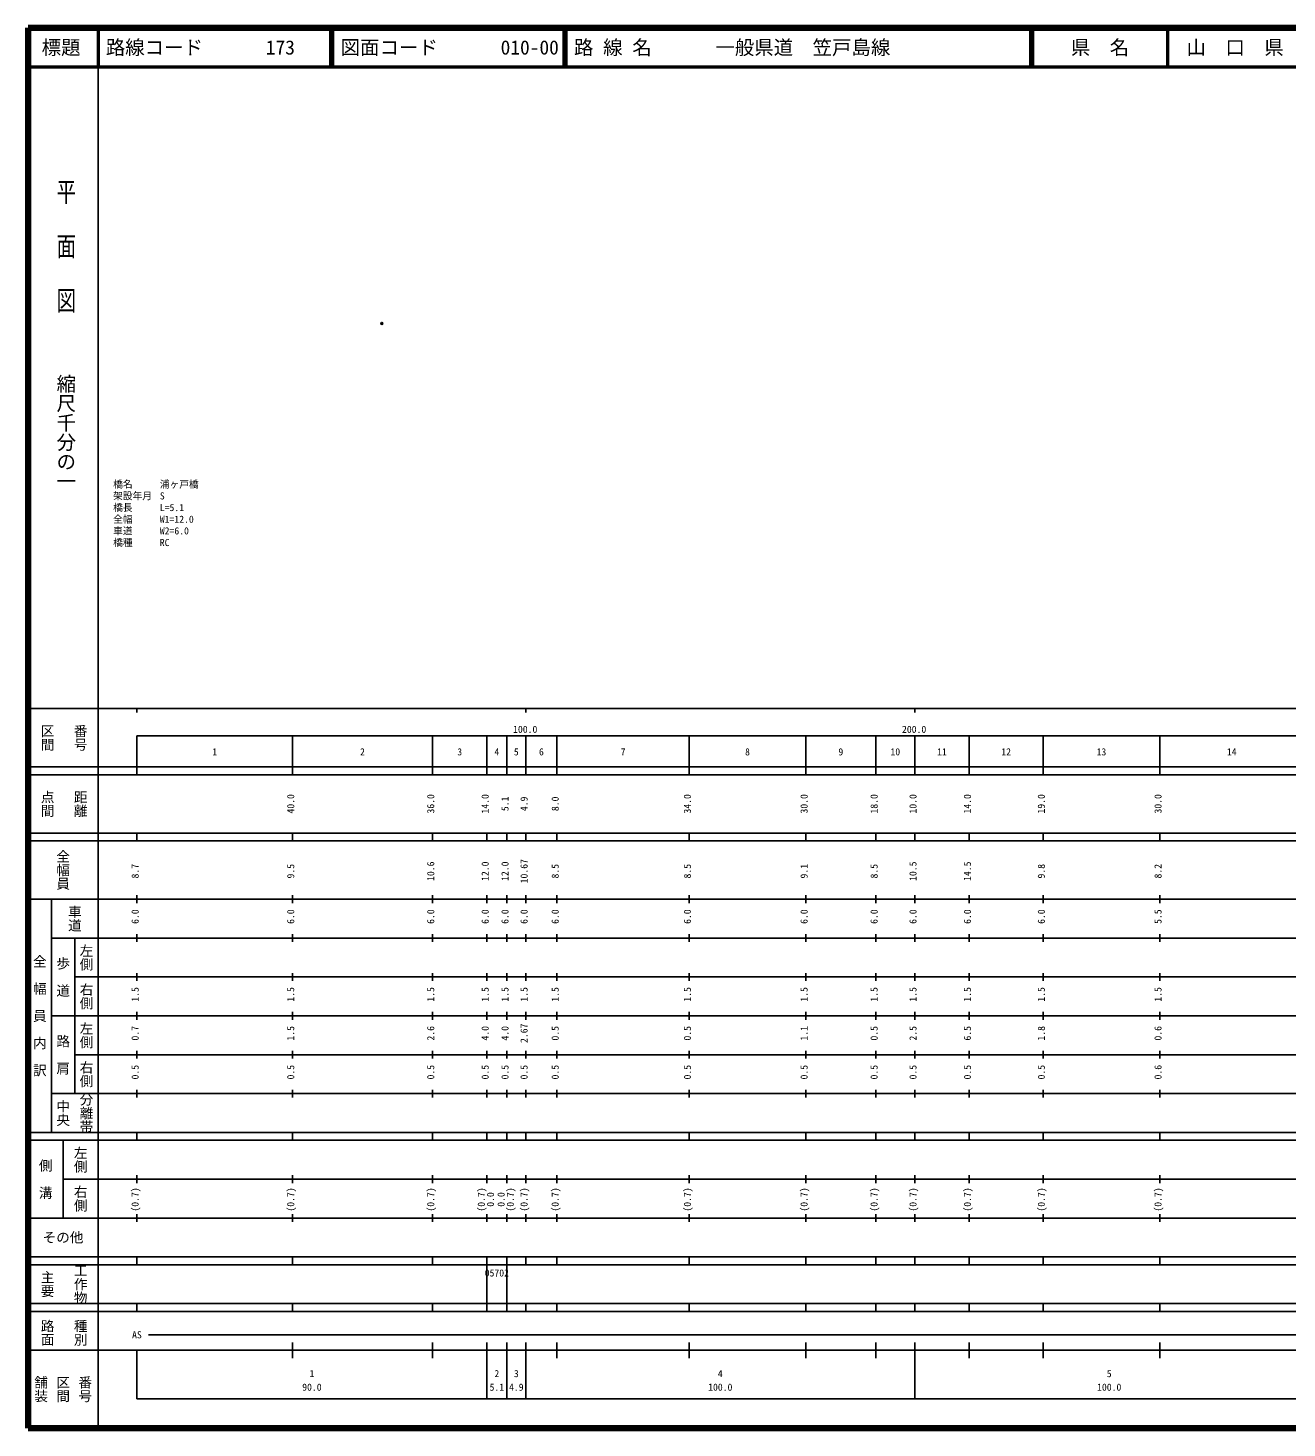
# Model space of a CAD drawing. Units: millimetres on the paper, with parts at other scales. Extents: x 40 to 680, y 20 to 380.
# Drawn here: x 40 to 363.7, y 20 to 380 of the extents above; entities that cross this region are included whole.
import ezdxf
from ezdxf.enums import TextEntityAlignment as Align

# ---------------------------------------------------------------- set-up
doc = ezdxf.new("R2010")
doc.units = ezdxf.units.MM
doc.header["$PDMODE"] = 32
doc.header["$PDSIZE"] = 0.5
for name, color, linetype in [('M-OTRS', 6, 'Continuous'), ('M-STR-HTXT', 7, 'Continuous'), ('M-TTL-TXT', 7, 'Continuous')]:
    doc.layers.add(name, color=color, linetype=linetype)
for name, color, linetype, lineweight in [('M-TTL', 2, 'Continuous', 140), ('M-TTL-BAND', 7, 'Continuous', 25), ('M-TTL-LINE', 7, 'Continuous', 50)]:
    doc.layers.add(name, color=color, linetype=linetype, lineweight=lineweight)
doc.styles.add('@ＭＳ ゴシック', font='')
doc.styles.add('ＭＳ ゴシック', font='')
doc.styles.get('@ＭＳ ゴシック').set_extended_font_data('@MS Gothic')
doc.styles.get('ＭＳ ゴシック').set_extended_font_data('MS Gothic')

msp = doc.modelspace()

# ---------------------------------------------------------------- linework, layer by layer
at = {"layer": 'M-OTRS'}
msp.add_point((130.975, 304.033), dxfattribs=at)
at = {"layer": 'M-TTL'}
for p, q in [((40, 380), (40, 20)), ((680, 380), (40, 380)), ((40, 20), (680, 20))]:
    msp.add_line(p, q, dxfattribs=at)
at = {"layer": 'M-TTL-BAND'}
for p, q in [((58, 370), (58, 20)), ((40, 205), (579, 205)), ((68, 205), (68, 204)), ((168, 205), (168, 204)), ((268, 205), (268, 204)), ((68, 198), (579, 198)), ((68, 198), (68, 188)), ((108, 188), (108, 198)), ((144, 188), (144, 198)), ((158, 188), (158, 198)), ((163.1, 188), (163.1, 198)), ((168, 188), (168, 198)), ((176, 188), (176, 198)), ((210, 188), (210, 198)), ((240, 188), (240, 198)), ((258, 188), (258, 198)), ((268, 188), (268, 198)), ((282, 188), (282, 198)), ((301, 188), (301, 198)), ((331, 188), (331, 198)), ((40, 190), (579, 190)), ((40, 188), (579, 188)), ((40, 173), (579, 173)), ((68, 171), (68, 173)), ((108, 171), (108, 173)), ((144, 171), (144, 173)), ((158, 171), (158, 173)), ((163.1, 171), (163.1, 173)), ((168, 171), (168, 173)), ((176, 171), (176, 173)), ((210, 171), (210, 173)), ((240, 171), (240, 173)), ((258, 171), (258, 173)), ((268, 171), (268, 173)), ((282, 171), (282, 173)), ((301, 171), (301, 173)), ((331, 171), (331, 173)), ((40, 171), (579, 171)), ((40, 156), (579, 156)), ((46, 96), (46, 156)), ((68, 155), (68, 157)), ((108, 155), (108, 157)), ((144, 155), (144, 157)), ((158, 155), (158, 157)), ((163.1, 155), (163.1, 157)), ((168, 155), (168, 157)), ((176, 155), (176, 157)), ((210, 155), (210, 157)), ((240, 155), (240, 157)), ((258, 155), (258, 157)), ((268, 155), (268, 157)), ((282, 155), (282, 157)), ((301, 155), (301, 157)), ((331, 155), (331, 157)), ((46, 146), (579, 146)), ((52, 146), (52, 106)), ((68, 145), (68, 147)), ((108, 145), (108, 147)), ((144, 145), (144, 147)), ((158, 145), (158, 147)), ((163.1, 145), (163.1, 147)), ((168, 145), (168, 147)), ((176, 145), (176, 147)), ((210, 145), (210, 147)), ((240, 145), (240, 147)), ((258, 145), (258, 147)), ((268, 145), (268, 147)), ((282, 145), (282, 147)), ((301, 145), (301, 147)), ((331, 145), (331, 147)), ((68, 135), (68, 137)), ((108, 135), (108, 137)), ((144, 135), (144, 137)), ((158, 135), (158, 137)), ((163.1, 135), (163.1, 137)), ((168, 135), (168, 137)), ((176, 135), (176, 137)), ((210, 135), (210, 137)), ((240, 135), (240, 137)), ((258, 135), (258, 137)), ((268, 135), (268, 137)), ((282, 135), (282, 137)), ((301, 135), (301, 137)), ((331, 135), (331, 137)), ((52, 136), (579, 136)), ((46, 126), (579, 126)), ((68, 125), (68, 127)), ((108, 125), (108, 127)), ((144, 125), (144, 127)), ((158, 125), (158, 127)), ((163.1, 125), (163.1, 127)), ((168, 125), (168, 127)), ((176, 125), (176, 127)), ((210, 125), (210, 127)), ((240, 125), (240, 127)), ((258, 125), (258, 127)), ((268, 125), (268, 127)), ((282, 125), (282, 127)), ((301, 125), (301, 127)), ((331, 125), (331, 127)), ((52, 116), (579, 116)), ((68, 115), (68, 117)), ((108, 115), (108, 117)), ((144, 115), (144, 117)), ((158, 115), (158, 117)), ((163.1, 115), (163.1, 117)), ((168, 115), (168, 117)), ((176, 115), (176, 117)), ((210, 115), (210, 117)), ((240, 115), (240, 117)), ((258, 115), (258, 117)), ((268, 115), (268, 117)), ((282, 115), (282, 117)), ((301, 115), (301, 117)), ((331, 115), (331, 117)), ((46, 106), (579, 106)), ((68, 105), (68, 107)), ((108, 105), (108, 107)), ((144, 105), (144, 107)), ((158, 105), (158, 107)), ((163.1, 105), (163.1, 107)), ((168, 105), (168, 107)), ((176, 105), (176, 107)), ((210, 105), (210, 107)), ((240, 105), (240, 107)), ((258, 105), (258, 107)), ((268, 105), (268, 107)), ((282, 105), (282, 107)), ((301, 105), (301, 107)), ((331, 105), (331, 107)), ((40, 96), (579, 96)), ((40, 94), (579, 94)), ((49, 94), (49, 74)), ((68, 94), (68, 96)), ((108, 94), (108, 96)), ((144, 94), (144, 96)), ((158, 94), (158, 96)), ((163.1, 94), (163.1, 96)), ((168, 94), (168, 96)), ((176, 94), (176, 96)), ((210, 94), (210, 96)), ((240, 94), (240, 96)), ((258, 94), (258, 96)), ((268, 94), (268, 96)), ((282, 94), (282, 96)), ((301, 94), (301, 96)), ((331, 94), (331, 96)), ((49, 84), (579, 84)), ((68, 83), (68, 85)), ((108, 83), (108, 85)), ((144, 83), (144, 85)), ((158, 83), (158, 85)), ((163.1, 83), (163.1, 85)), ((168, 83), (168, 85)), ((176, 83), (176, 85)), ((210, 83), (210, 85)), ((240, 83), (240, 85)), ((258, 83), (258, 85)), ((268, 83), (268, 85)), ((282, 83), (282, 85)), ((301, 83), (301, 85)), ((331, 83), (331, 85)), ((40, 74), (579, 74)), ((68, 73), (68, 75)), ((108, 73), (108, 75)), ((144, 73), (144, 75)), ((158, 73), (158, 75)), ((163.1, 73), (163.1, 75)), ((168, 73), (168, 75)), ((176, 73), (176, 75)), ((210, 73), (210, 75)), ((240, 73), (240, 75)), ((258, 73), (258, 75)), ((268, 73), (268, 75)), ((282, 73), (282, 75)), ((301, 73), (301, 75)), ((331, 73), (331, 75)), ((40, 64), (579, 64)), ((40, 62), (579, 62)), ((68, 62), (68, 64)), ((108, 62), (108, 64)), ((144, 62), (144, 64)), ((158, 62), (158, 64)), ((158, 52), (158, 62)), ((163.1, 62), (163.1, 64)), ((163.1, 52), (163.1, 62)), ((168, 62), (168, 64)), ((176, 62), (176, 64)), ((210, 62), (210, 64)), ((240, 62), (240, 64)), ((258, 62), (258, 64)), ((268, 62), (268, 64)), ((282, 62), (282, 64)), ((301, 62), (301, 64)), ((331, 62), (331, 64)), ((40, 52), (579, 52)), ((68, 50), (68, 52)), ((108, 50), (108, 52)), ((144, 50), (144, 52)), ((158, 50), (158, 52)), ((163.1, 50), (163.1, 52)), ((168, 50), (168, 52)), ((176, 50), (176, 52)), ((210, 50), (210, 52)), ((240, 50), (240, 52)), ((258, 50), (258, 52)), ((268, 50), (268, 52)), ((282, 50), (282, 52)), ((301, 50), (301, 52)), ((331, 50), (331, 52)), ((40, 50), (579, 50)), ((71, 44), (515, 44)), ((40, 40), (579, 40)), ((68, 40), (68, 27.5)), ((108, 38), (108, 42)), ((144, 38), (144, 42)), ((158, 27.5), (158, 42)), ((163.1, 27.5), (163.1, 42)), ((168, 27.5), (168, 42)), ((176, 38), (176, 42)), ((210, 38), (210, 42)), ((240, 38), (240, 42)), ((258, 38), (258, 42)), ((268, 27.5), (268, 42)), ((282, 38), (282, 42)), ((301, 38), (301, 42)), ((331, 38), (331, 42)), ((68, 27.5), (579, 27.5))]:
    msp.add_line(p, q, dxfattribs=at)
at = {"layer": 'M-TTL-LINE'}
for p, q in [((58, 380), (58, 370)), ((117.75, 380), (117.75, 370)), ((118.25, 380), (118.25, 370)), ((177.75, 380), (177.75, 370)), ((178.25, 380), (178.25, 370)), ((297.75, 380), (297.75, 370)), ((298.25, 380), (298.25, 370)), ((333, 380), (333, 370)), ((40, 370), (680, 370))]:
    msp.add_line(p, q, dxfattribs=at)

# ---------------------------------------------------------------- texts
at = {"layer": 'M-STR-HTXT', "style": 'ＭＳ ゴシック'}
for s, p in [('橋名', (61.891, 261.225)), ('浦ヶ戸橋', (73.891, 261.225)), ('架設年月', (61.891, 258.225)), ('S', (73.891, 258.225)), ('橋長', (61.891, 255.225)), ('L=5.1', (73.891, 255.225)), ('全幅', (61.891, 252.225)), ('W1=12.0', (73.891, 252.225)), ('橋種', (61.891, 246.225)), ('車道', (61.891, 249.225)), ('W2=6.0', (73.891, 249.225)), ('RC', (73.891, 246.225))]:
    msp.add_text(s, height=1.833, dxfattribs=at).set_placement(p, align=Align.BOTTOM_LEFT)
at = {"layer": 'M-TTL-BAND', "style": '@ＭＳ ゴシック', "width": 1.4}
msp.add_text('平  面  図', height=3.666, rotation=270, dxfattribs=at).set_placement((49.777, 306.475), align=Align.MIDDLE_RIGHT)
at = {"layer": 'M-TTL-BAND', "style": '@ＭＳ ゴシック'}
msp.add_text('縮尺千分の一', height=3.666, rotation=270, dxfattribs=at).set_placement((49.777, 261.03), align=Align.MIDDLE_RIGHT)
for s, p in [('区間', (45, 197.5)), ('番号', (53.5, 197.5)), ('点間', (45, 180.5)), ('距離', (53.5, 180.5)), ('全幅員', (49, 163.5)), ('車道', (52, 151)), ('左側', (55, 141)), ('全\u3000幅\u3000員\u3000内\u3000訳', (43, 126)), ('歩\u3000道', (49, 136)), ('右側', (55, 131)), ('左側', (55, 121)), ('路\u3000肩', (49, 116)), ('右側', (55, 111)), ('分離帯', (55, 101)), ('中央', (49, 101)), ('左側', (53.5, 89)), ('側\u3000溝', (44.5, 84)), ('右側', (53.5, 79)), ('工作物', (53.5, 57)), ('主要', (45, 57)), ('路面', (45, 44.5)), ('種別', (53.5, 44.5)), ('舗装', (43.333, 30)), ('区間', (49, 30)), ('番号', (54.667, 30))]:
    msp.add_text(s, height=2.566, rotation=270, dxfattribs=at).set_placement(p, align=Align.MIDDLE_CENTER)
at = {"layer": 'M-TTL-BAND', "style": 'ＭＳ ゴシック'}
for s, p in [('100.0', (167.844, 198.195)), ('200.0', (267.844, 198.195)), ('1', (88, 192.405)), ('2', (126, 192.405)), ('3', (151, 192.405)), ('4', (160.55, 192.405)), ('5', (165.55, 192.405)), ('6', (172, 192.405)), ('7', (193, 192.405)), ('8', (225, 192.405)), ('9', (249, 192.405)), ('10', (263, 192.405)), ('11', (275, 192.405)), ('12', (291.5, 192.405)), ('13', (316, 192.405)), ('14', (349.5, 192.405)), ('AS', (68, 42.5)), ('1', (113, 32.523)), ('2', (160.55, 32.523)), ('3', (165.55, 32.523)), ('4', (218, 32.523)), ('5', (318, 32.523)), ('90.0', (113, 29.033)), ('5.1', (160.55, 29.033)), ('4.9', (165.55, 29.033)), ('100.0', (218, 29.033)), ('100.0', (318, 29.033))]:
    msp.add_text(s, height=1.833, dxfattribs=at).set_placement(p, align=Align.BOTTOM_CENTER)
for s, p in [('40.0', (109, 180.5)), ('36.0', (145, 180.5)), ('14.0', (159, 180.5)), ('5.1', (164.1, 180.5)), ('4.9', (169, 180.5)), ('8.0', (177, 180.5)), ('34.0', (211, 180.5)), ('30.0', (241, 180.5)), ('18.0', (259, 180.5)), ('10.0', (269, 180.5)), ('14.0', (283, 180.5)), ('19.0', (302, 180.5)), ('30.0', (332, 180.5)), ('10.67', (169, 163.174)), ('8.7', (69, 163.174)), ('9.5', (109, 163.174)), ('10.6', (145, 163.174)), ('12.0', (159, 163.174)), ('12.0', (164.1, 163.174)), ('8.5', (177, 163.174)), ('8.5', (211, 163.174)), ('9.1', (241, 163.174)), ('8.5', (259, 163.174)), ('10.5', (269, 163.174)), ('14.5', (283, 163.174)), ('9.8', (302, 163.174)), ('8.2', (332, 163.174)), ('6.0', (69, 151.5)), ('6.0', (109, 151.5)), ('6.0', (145, 151.5)), ('6.0', (159, 151.5)), ('6.0', (164.1, 151.5)), ('6.0', (169, 151.5)), ('6.0', (177, 151.5)), ('6.0', (211, 151.5)), ('6.0', (241, 151.5)), ('6.0', (259, 151.5)), ('6.0', (269, 151.5)), ('6.0', (283, 151.5)), ('6.0', (302, 151.5)), ('5.5', (332, 151.5)), ('1.5', (69, 131.5)), ('1.5', (109, 131.5)), ('1.5', (145, 131.5)), ('1.5', (159, 131.5)), ('1.5', (164.1, 131.5)), ('1.5', (169, 131.5)), ('1.5', (177, 131.5)), ('1.5', (211, 131.5)), ('1.5', (241, 131.5)), ('1.5', (259, 131.5)), ('1.5', (269, 131.5)), ('1.5', (283, 131.5)), ('1.5', (302, 131.5)), ('1.5', (332, 131.5)), ('0.7', (69, 121.5)), ('1.5', (109, 121.5)), ('2.6', (145, 121.5)), ('4.0', (159, 121.5)), ('4.0', (164.1, 121.5)), ('2.67', (169, 121.5)), ('0.5', (177, 121.5)), ('0.5', (211, 121.5)), ('1.1', (241, 121.5)), ('0.5', (259, 121.5)), ('2.5', (269, 121.5)), ('6.5', (283, 121.5)), ('1.8', (302, 121.5)), ('0.6', (332, 121.5)), ('0.5', (69, 111.5)), ('0.5', (109, 111.5)), ('0.5', (145, 111.5)), ('0.5', (159, 111.5)), ('0.5', (164.1, 111.5)), ('0.5', (169, 111.5)), ('0.5', (177, 111.5)), ('0.5', (211, 111.5)), ('0.5', (241, 111.5)), ('0.5', (259, 111.5)), ('0.5', (269, 111.5)), ('0.5', (283, 111.5)), ('0.5', (302, 111.5)), ('0.6', (332, 111.5)), ('(0.7)', (69, 78.764)), ('(0.7)', (109, 78.764)), ('(0.7)', (145, 78.764)), ('(0.7)', (158, 78.764)), ('0.0', (160.37, 78.764)), ('0.0', (163.1, 78.764)), ('(0.7)', (165.47, 78.764)), ('(0.7)', (169, 78.764)), ('(0.7)', (177, 78.764)), ('(0.7)', (211, 78.764)), ('(0.7)', (241, 78.764)), ('(0.7)', (259, 78.764)), ('(0.7)', (269, 78.764)), ('(0.7)', (283, 78.764)), ('(0.7)', (302, 78.764)), ('(0.7)', (332, 78.764))]:
    msp.add_text(s, height=1.833, rotation=90, dxfattribs=at).set_placement(p, align=Align.BOTTOM_CENTER)
msp.add_text('その他', height=2.566, dxfattribs=at).set_placement((49, 69), align=Align.MIDDLE_CENTER)
msp.add_text('05702', height=1.833, dxfattribs=at).set_placement((157.425, 58.405), align=Align.BOTTOM_LEFT)
at = {"layer": 'M-TTL-TXT', "style": 'ＭＳ ゴシック'}
for s, p in [('標題', (48.5, 375)), ('県\u3000名', (315.625, 375)), ('山\u3000口\u3000県', (350.375, 375))]:
    msp.add_text(s, height=3.666, dxfattribs=at).set_placement(p, align=Align.MIDDLE_CENTER)
for s, p in [('路線コード', (60, 375)), ('173', (101.142, 375)), ('図面コード', (120.38, 375)), ('010-00', (161.521, 375)), ('路 線 名', (180.38, 375)), ('一般県道\u3000笠戸島線', (216.734, 375))]:
    msp.add_text(s, height=3.666, dxfattribs=at).set_placement(p, align=Align.MIDDLE_LEFT)

doc.saveas('drawing.dxf')
